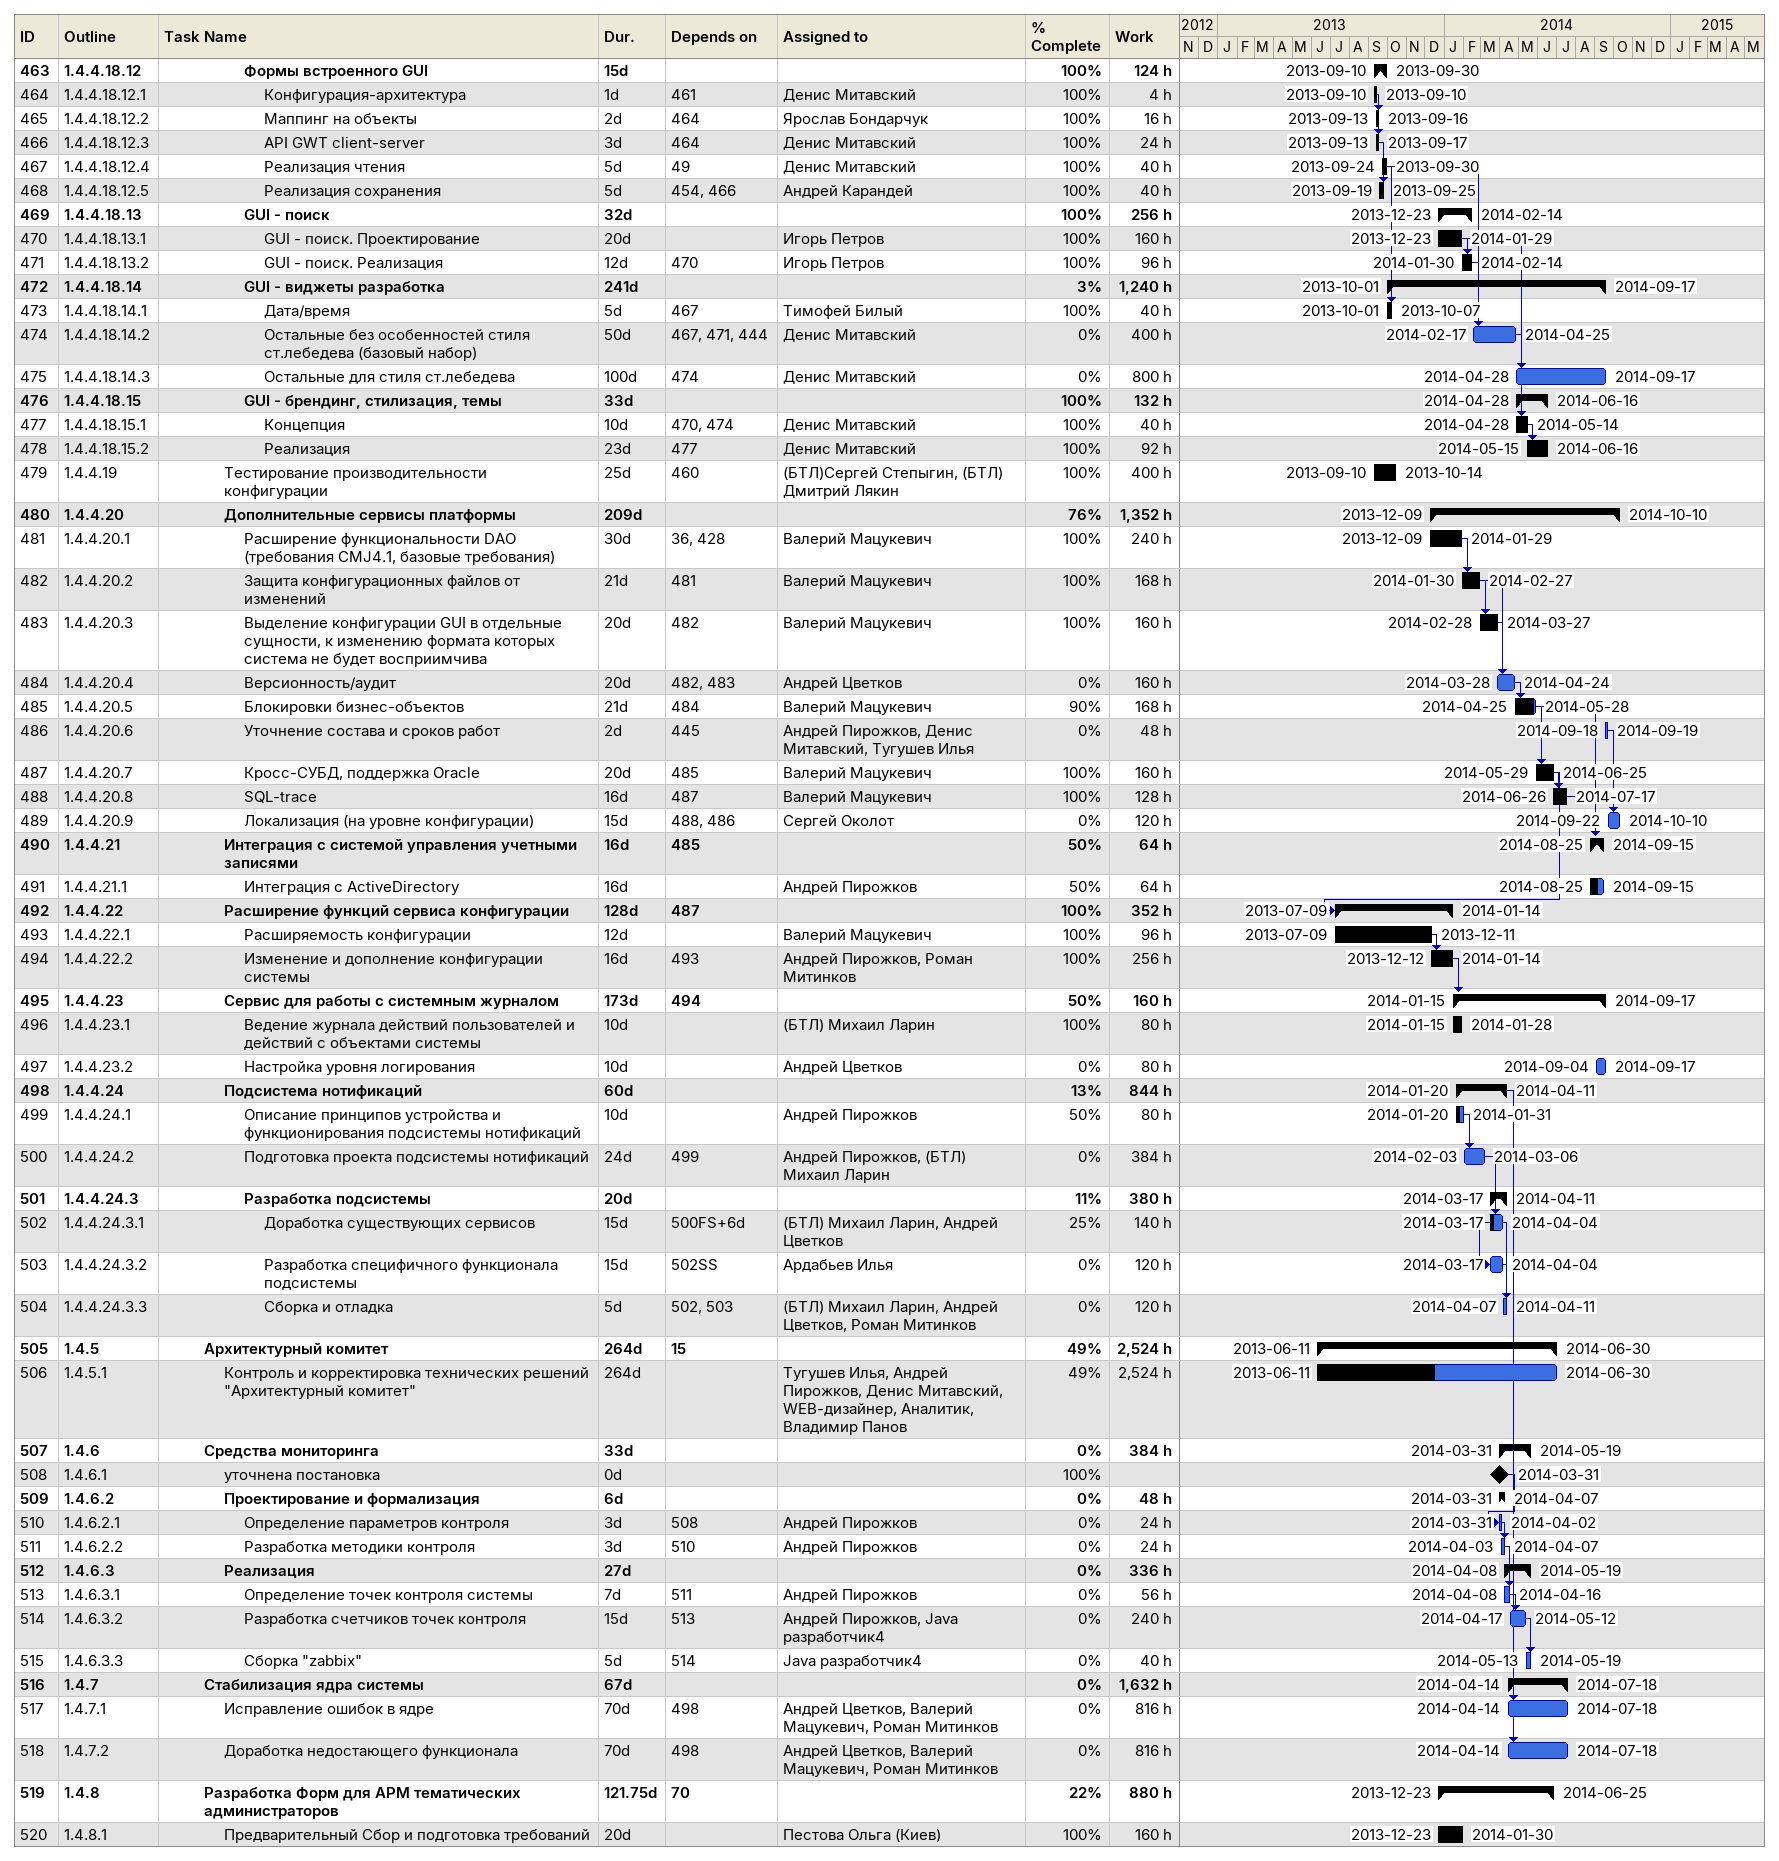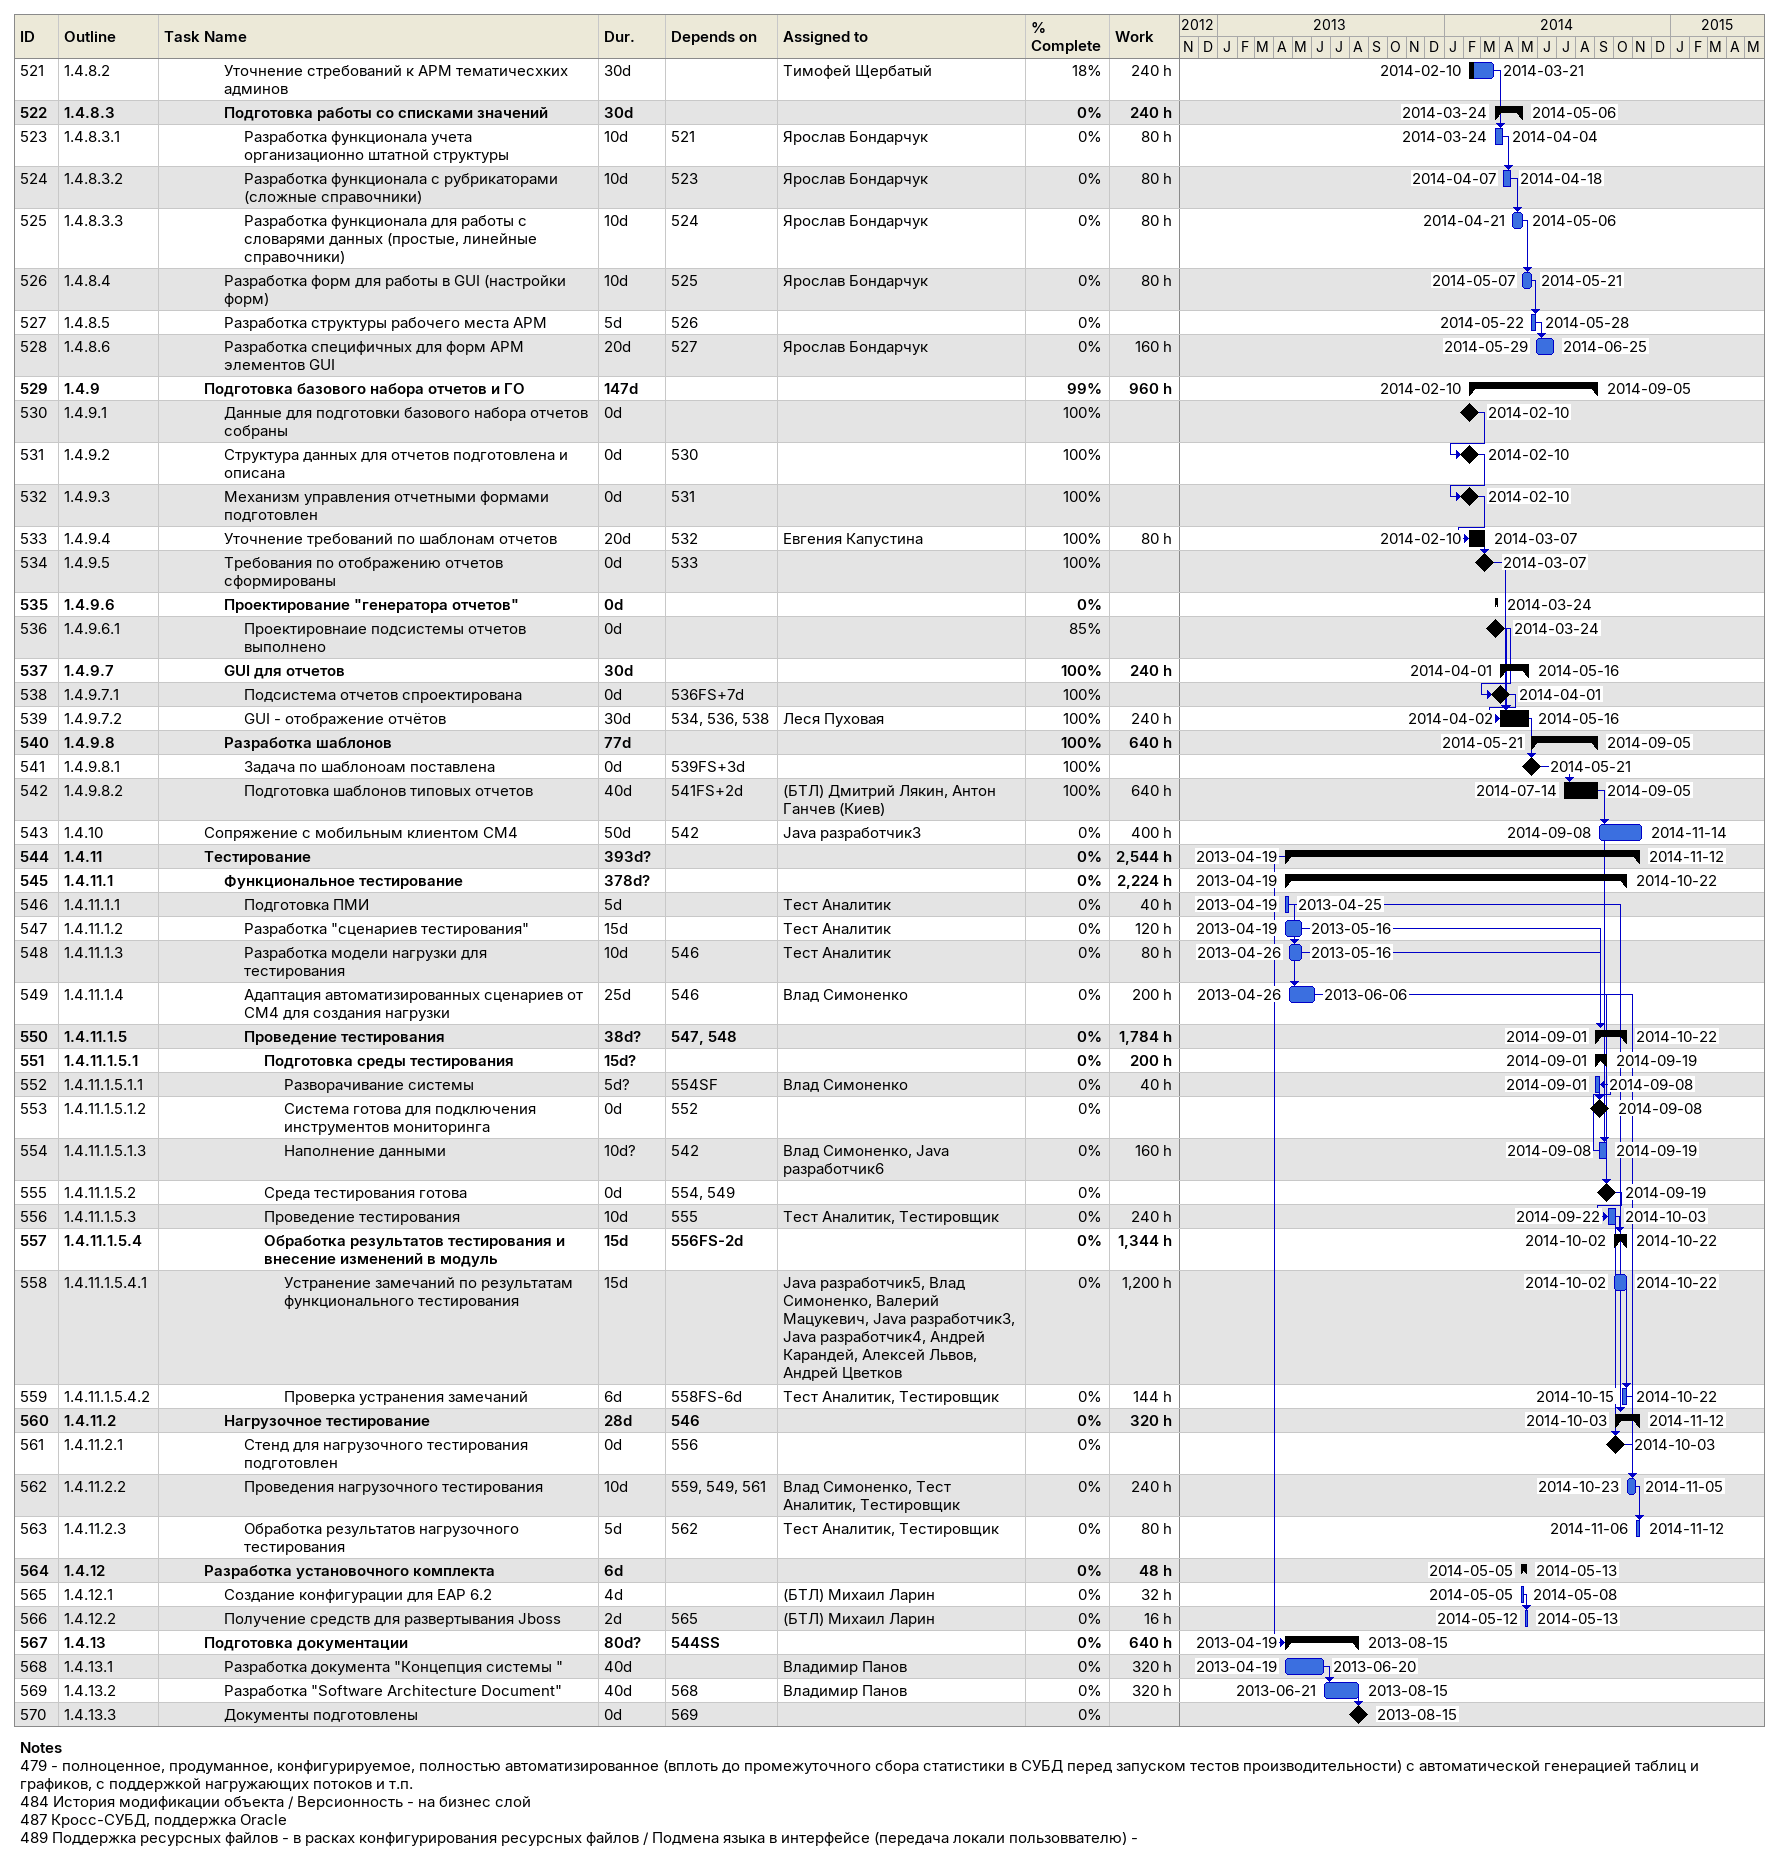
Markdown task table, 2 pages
| ID | WBS | Task | Duration | Start | Finish | Predecessors | Resources | % complete | Work (h) |
|---|---|---|---|---|---|---|---|---|---|
| 463 | 1.4.4.18.12 | **Формы встроенного GUI** | 15d | 2013-09-10 | 2013-09-30 |  |  | 100 | 124 |
| 464 | 1.4.4.18.12.1 | Конфигурация-архитектура | 1d | 2013-09-10 | 2013-09-10 | 461 | Денис Митавский | 100 | 4 |
| 465 | 1.4.4.18.12.2 | Маппинг на объекты | 2d | 2013-09-13 | 2013-09-16 | 464 | Ярослав Бондарчук | 100 | 16 |
| 466 | 1.4.4.18.12.3 | API GWT client-server | 3d | 2013-09-13 | 2013-09-17 | 464 | Денис Митавский | 100 | 24 |
| 467 | 1.4.4.18.12.4 | Реализация чтения | 5d | 2013-09-24 | 2013-09-30 | 49 | Денис Митавский | 100 | 40 |
| 468 | 1.4.4.18.12.5 | Реализация сохранения | 5d | 2013-09-19 | 2013-09-25 | 454, 466 | Андрей Карандей | 100 | 40 |
| 469 | 1.4.4.18.13 | **GUI - поиск** | 32d | 2013-12-23 | 2014-02-14 |  |  | 100 | 256 |
| 470 | 1.4.4.18.13.1 | GUI - поиск. Проектирование | 20d | 2013-12-23 | 2014-01-29 |  | Игорь Петров | 100 | 160 |
| 471 | 1.4.4.18.13.2 | GUI - поиск. Реализация | 12d | 2014-01-30 | 2014-02-14 | 470 | Игорь Петров | 100 | 96 |
| 472 | 1.4.4.18.14 | **GUI - виджеты разработка** | 241d | 2013-10-01 | 2014-09-17 |  |  | 3 | 1240 |
| 473 | 1.4.4.18.14.1 | Дата/время | 5d | 2013-10-01 | 2013-10-07 | 467 | Тимофей Билый | 100 | 40 |
| 474 | 1.4.4.18.14.2 | Остальные без особенностей стиля ст.лебедева (базовый набор) | 50d | 2014-02-17 | 2014-04-25 | 467, 471, 444 | Денис Митавский | 0 | 400 |
| 475 | 1.4.4.18.14.3 | Остальные для стиля ст.лебедева | 100d | 2014-04-28 | 2014-09-17 | 474 | Денис Митавский | 0 | 800 |
| 476 | 1.4.4.18.15 | **GUI - брендинг, стилизация, темы** | 33d | 2014-04-28 | 2014-06-16 |  |  | 100 | 132 |
| 477 | 1.4.4.18.15.1 | Концепция | 10d | 2014-04-28 | 2014-05-14 | 470, 474 | Денис Митавский | 100 | 40 |
| 478 | 1.4.4.18.15.2 | Реализация | 23d | 2014-05-15 | 2014-06-16 | 477 | Денис Митавский | 100 | 92 |
| 479 | 1.4.4.19 | Тестирование производительности конфигурации | 25d | 2013-09-10 | 2013-10-14 | 460 | (БТЛ)Сергей Степыгин, (БТЛ) Дмитрий Лякин | 100 | 400 |
| 480 | 1.4.4.20 | **Дополнительные сервисы платформы** | 209d | 2013-12-09 | 2014-10-10 |  |  | 76 | 1352 |
| 481 | 1.4.4.20.1 | Расширение функциональности DAO (требования CMJ4.1, базовые требования) | 30d | 2013-12-09 | 2014-01-29 | 36, 428 | Валерий Мацукевич | 100 | 240 |
| 482 | 1.4.4.20.2 | Защита конфигурационных файлов от изменений | 21d | 2014-01-30 | 2014-02-27 | 481 | Валерий Мацукевич | 100 | 168 |
| 483 | 1.4.4.20.3 | Выделение конфигурации GUI в отдельные сущности, к изменению формата которых система не будет восприимчива | 20d | 2014-02-28 | 2014-03-27 | 482 | Валерий Мацукевич | 100 | 160 |
| 484 | 1.4.4.20.4 | Версионность/аудит | 20d | 2014-03-28 | 2014-04-24 | 482, 483 | Андрей Цветков | 0 | 160 |
| 485 | 1.4.4.20.5 | Блокировки бизнес-объектов | 21d | 2014-04-25 | 2014-05-28 | 484 | Валерий Мацукевич | 90 | 168 |
| 486 | 1.4.4.20.6 | Уточнение состава и сроков работ | 2d | 2014-09-18 | 2014-09-19 | 445 | Андрей Пирожков, Денис Митавский, Тугушев Илья | 0 | 48 |
| 487 | 1.4.4.20.7 | Кросс-СУБД, поддержка Oracle | 20d | 2014-05-29 | 2014-06-25 | 485 | Валерий Мацукевич | 100 | 160 |
| 488 | 1.4.4.20.8 | SQL-trace | 16d | 2014-06-26 | 2014-07-17 | 487 | Валерий Мацукевич | 100 | 128 |
| 489 | 1.4.4.20.9 | Локализация (на уровне конфигурации) | 15d | 2014-09-22 | 2014-10-10 | 488, 486 | Сергей Околот | 0 | 120 |
| 490 | 1.4.4.21 | **Интеграция с системой управления учетными записями** | 16d | 2014-08-25 | 2014-09-15 | 485 |  | 50 | 64 |
| 491 | 1.4.4.21.1 | Интеграция с ActiveDirectory | 16d | 2014-08-25 | 2014-09-15 |  | Андрей Пирожков | 50 | 64 |
| 492 | 1.4.4.22 | **Расширение функций сервиса конфигурации** | 128d | 2013-07-09 | 2014-01-14 | 487 |  | 100 | 352 |
| 493 | 1.4.4.22.1 | Расширяемость конфигурации | 12d | 2013-07-09 | 2013-12-11 |  | Валерий Мацукевич | 100 | 96 |
| 494 | 1.4.4.22.2 | Изменение и дополнение конфигурации системы | 16d | 2013-12-12 | 2014-01-14 | 493 | Андрей Пирожков, Роман Митинков | 100 | 256 |
| 495 | 1.4.4.23 | **Сервис для работы с системным журналом** | 173d | 2014-01-15 | 2014-09-17 | 494 |  | 50 | 160 |
| 496 | 1.4.4.23.1 | Ведение журнала действий пользователей и действий с объектами системы | 10d | 2014-01-15 | 2014-01-28 |  | (БТЛ) Михаил Ларин | 100 | 80 |
| 497 | 1.4.4.23.2 | Настройка уровня логирования | 10d | 2014-09-04 | 2014-09-17 |  | Андрей Цветков | 0 | 80 |
| 498 | 1.4.4.24 | **Подсистема нотификаций** | 60d | 2014-01-20 | 2014-04-11 |  |  | 13 | 844 |
| 499 | 1.4.4.24.1 | Описание принципов устройства и функционирования подсистемы нотификаций | 10d | 2014-01-20 | 2014-01-31 |  | Андрей Пирожков | 50 | 80 |
| 500 | 1.4.4.24.2 | Подготовка проекта подсистемы нотификаций | 24d | 2014-02-03 | 2014-03-06 | 499 | Андрей Пирожков, (БТЛ) Михаил Ларин | 0 | 384 |
| 501 | 1.4.4.24.3 | **Разработка подсистемы** | 20d | 2014-03-17 | 2014-04-11 |  |  | 11 | 380 |
| 502 | 1.4.4.24.3.1 | Доработка существующих сервисов | 15d | 2014-03-17 | 2014-04-04 | 500FS+6d | (БТЛ) Михаил Ларин, Андрей Цветков | 25 | 140 |
| 503 | 1.4.4.24.3.2 | Разработка специфичного функционала подсистемы | 15d | 2014-03-17 | 2014-04-04 | 502SS | Ардабьев Илья | 0 | 120 |
| 504 | 1.4.4.24.3.3 | Сборка и отладка | 5d | 2014-04-07 | 2014-04-11 | 502, 503 | (БТЛ) Михаил Ларин, Андрей Цветков, Роман Митинков | 0 | 120 |
| 505 | 1.4.5 | **Архитектурный комитет** | 264d | 2013-06-11 | 2014-06-30 | 15 |  | 49 | 2524 |
| 506 | 1.4.5.1 | Контроль и корректировка технических решений "Архитектурный комитет" | 264d | 2013-06-11 | 2014-06-30 |  | Тугушев Илья, Андрей Пирожков, Денис Митавский, WEB-дизайнер, Аналитик, Владимир Панов | 49 | 2524 |
| 507 | 1.4.6 | **Средства мониторинга** | 33d | 2014-03-31 | 2014-05-19 |  |  | 0 | 384 |
| 508 | 1.4.6.1 | уточнена постановка | 0d | 2014-03-31 | 2014-03-31 |  |  | 100 |  |
| 509 | 1.4.6.2 | **Проектирование и формализация** | 6d | 2014-03-31 | 2014-04-07 |  |  | 0 | 48 |
| 510 | 1.4.6.2.1 | Определение параметров контроля | 3d | 2014-03-31 | 2014-04-02 | 508 | Андрей Пирожков | 0 | 24 |
| 511 | 1.4.6.2.2 | Разработка методики контроля | 3d | 2014-04-03 | 2014-04-07 | 510 | Андрей Пирожков | 0 | 24 |
| 512 | 1.4.6.3 | **Реализация** | 27d | 2014-04-08 | 2014-05-19 |  |  | 0 | 336 |
| 513 | 1.4.6.3.1 | Определение точек контроля системы | 7d | 2014-04-08 | 2014-04-16 | 511 | Андрей Пирожков | 0 | 56 |
| 514 | 1.4.6.3.2 | Разработка счетчиков точек контроля | 15d | 2014-04-17 | 2014-05-12 | 513 | Андрей Пирожков, Java разработчик4 | 0 | 240 |
| 515 | 1.4.6.3.3 | Сборка "zabbix" | 5d | 2014-05-13 | 2014-05-19 | 514 | Java разработчик4 | 0 | 40 |
| 516 | 1.4.7 | **Стабилизация ядра системы** | 67d | 2014-04-14 | 2014-07-18 |  |  | 0 | 1632 |
| 517 | 1.4.7.1 | Исправление ошибок в ядре | 70d | 2014-04-14 | 2014-07-18 | 498 | Андрей Цветков, Валерий Мацукевич, Роман Митинков | 0 | 816 |
| 518 | 1.4.7.2 | Доработка недостающего функционала | 70d | 2014-04-14 | 2014-07-18 | 498 | Андрей Цветков, Валерий Мацукевич, Роман Митинков | 0 | 816 |
| 519 | 1.4.8 | **Разработка Форм для АРМ тематических администраторов** | 121.75d | 2013-12-23 | 2014-06-25 | 70 |  | 22 | 880 |
| 520 | 1.4.8.1 | Предварительный Сбор и подготовка требований | 20d | 2013-12-23 | 2014-01-30 |  | Пестова Ольга (Киев) | 100 | 160 |
| 521 | 1.4.8.2 | Уточнение стребований к АРМ тематичесхких админов | 30d | 2014-02-10 | 2014-03-21 |  | Тимофей Щербатый | 18 | 240 |
| 522 | 1.4.8.3 | **Подготовка работы со списками значений** | 30d | 2014-03-24 | 2014-05-06 |  |  | 0 | 240 |
| 523 | 1.4.8.3.1 | Разработка функционала учета организационно штатной структуры | 10d | 2014-03-24 | 2014-04-04 | 521 | Ярослав Бондарчук | 0 | 80 |
| 524 | 1.4.8.3.2 | Разработка функционала с рубрикаторами (сложные справочники) | 10d | 2014-04-07 | 2014-04-18 | 523 | Ярослав Бондарчук | 0 | 80 |
| 525 | 1.4.8.3.3 | Разработка функционала для работы с словарями данных (простые, линейные справочники) | 10d | 2014-04-21 | 2014-05-06 | 524 | Ярослав Бондарчук | 0 | 80 |
| 526 | 1.4.8.4 | Разработка форм для работы в GUI (настройки форм) | 10d | 2014-05-07 | 2014-05-21 | 525 | Ярослав Бондарчук | 0 | 80 |
| 527 | 1.4.8.5 | Разработка структуры рабочего места АРМ | 5d | 2014-05-22 | 2014-05-28 | 526 |  | 0 |  |
| 528 | 1.4.8.6 | Разработка специфичных для форм АРМ элементов GUI | 20d | 2014-05-29 | 2014-06-25 | 527 | Ярослав Бондарчук | 0 | 160 |
| 529 | 1.4.9 | **Подготовка базового набора отчетов и ГО** | 147d | 2014-02-10 | 2014-09-05 |  |  | 99 | 960 |
| 530 | 1.4.9.1 | Данные для подготовки базового набора отчетов собраны | 0d | 2014-02-10 | 2014-02-10 |  |  | 100 |  |
| 531 | 1.4.9.2 | Структура данных для отчетов подготовлена и описана | 0d | 2014-02-10 | 2014-02-10 | 530 |  | 100 |  |
| 532 | 1.4.9.3 | Механизм управления отчетными формами подготовлен | 0d | 2014-02-10 | 2014-02-10 | 531 |  | 100 |  |
| 533 | 1.4.9.4 | Уточнение требований по шаблонам отчетов | 20d | 2014-02-10 | 2014-03-07 | 532 | Евгения Капустина | 100 | 80 |
| 534 | 1.4.9.5 | Требования по отображению отчетов сформированы | 0d | 2014-03-07 | 2014-03-07 | 533 |  | 100 |  |
| 535 | 1.4.9.6 | **Проектирование "генератора отчетов"** | 0d | 2014-03-24 | 2014-03-24 |  |  | 0 |  |
| 536 | 1.4.9.6.1 | Проектировнаие подсистемы отчетов выполнено | 0d | 2014-03-24 | 2014-03-24 |  |  | 85 |  |
| 537 | 1.4.9.7 | **GUI для отчетов** | 30d | 2014-04-01 | 2014-05-16 |  |  | 100 | 240 |
| 538 | 1.4.9.7.1 | Подсистема отчетов спроектирована | 0d | 2014-04-01 | 2014-04-01 | 536FS+7d |  | 100 |  |
| 539 | 1.4.9.7.2 | GUI - отображение отчётов | 30d | 2014-04-02 | 2014-05-16 | 534, 536, 538 | Леся Пуховая | 100 | 240 |
| 540 | 1.4.9.8 | **Разработка шаблонов** | 77d | 2014-05-21 | 2014-09-05 |  |  | 100 | 640 |
| 541 | 1.4.9.8.1 | Задача по шаблоноам поставлена | 0d | 2014-05-21 | 2014-05-21 | 539FS+3d |  | 100 |  |
| 542 | 1.4.9.8.2 | Подготовка шаблонов типовых отчетов | 40d | 2014-07-14 | 2014-09-05 | 541FS+2d | (БТЛ) Дмитрий Лякин, Антон Ганчев (Киев) | 100 | 640 |
| 543 | 1.4.10 | Сопряжение с мобильным клиентом СМ4 | 50d | 2014-09-08 | 2014-11-14 | 542 | Java разработчик3 | 0 | 400 |
| 544 | 1.4.11 | **Тестирование** | 393d? | 2013-04-19 | 2014-11-12 |  |  | 0 | 2544 |
| 545 | 1.4.11.1 | **Функциональное тестирование** | 378d? | 2013-04-19 | 2014-10-22 |  |  | 0 | 2224 |
| 546 | 1.4.11.1.1 | Подготовка ПМИ | 5d | 2013-04-19 | 2013-04-25 |  | Тест Аналитик | 0 | 40 |
| 547 | 1.4.11.1.2 | Разработка "сценариев тестирования" | 15d | 2013-04-19 | 2013-05-16 |  | Тест Аналитик | 0 | 120 |
| 548 | 1.4.11.1.3 | Разработка модели нагрузки для тестирования | 10d | 2013-04-26 | 2013-05-16 | 546 | Тест Аналитик | 0 | 80 |
| 549 | 1.4.11.1.4 | Адаптация автоматизированных сценариев от СМ4 для создания нагрузки | 25d | 2013-04-26 | 2013-06-06 | 546 | Влад Симоненко | 0 | 200 |
| 550 | 1.4.11.1.5 | **Проведение тестирования** | 38d? | 2014-09-01 | 2014-10-22 | 547, 548 |  | 0 | 1784 |
| 551 | 1.4.11.1.5.1 | **Подготовка среды тестирования** | 15d? | 2014-09-01 | 2014-09-19 |  |  | 0 | 200 |
| 552 | 1.4.11.1.5.1.1 | Разворачивание системы | 5d? | 2014-09-01 | 2014-09-08 | 554SF | Влад Симоненко | 0 | 40 |
| 553 | 1.4.11.1.5.1.2 | Система готова для подключения инструментов мониторинга | 0d | 2014-09-08 | 2014-09-08 | 552 |  | 0 |  |
| 554 | 1.4.11.1.5.1.3 | Наполнение данными | 10d? | 2014-09-08 | 2014-09-19 | 542 | Влад Симоненко, Java разработчик6 | 0 | 160 |
| 555 | 1.4.11.1.5.2 | Среда тестирования готова | 0d | 2014-09-19 | 2014-09-19 | 554, 549 |  | 0 |  |
| 556 | 1.4.11.1.5.3 | Проведение тестирования | 10d | 2014-09-22 | 2014-10-03 | 555 | Тест Аналитик, Тестировщик | 0 | 240 |
| 557 | 1.4.11.1.5.4 | **Обработка результатов тестирования и внесение изменений в модуль** | 15d | 2014-10-02 | 2014-10-22 | 556FS-2d |  | 0 | 1344 |
| 558 | 1.4.11.1.5.4.1 | Устранение замечаний по результатам функционального тестирования | 15d | 2014-10-02 | 2014-10-22 |  | Java разработчик5, Влад Симоненко, Валерий Мацукевич, Java разработчик3, Java разработчик4, Андрей Карандей, Алексей Львов, Андрей Цветков | 0 | 1200 |
| 559 | 1.4.11.1.5.4.2 | Проверка устранения замечаний | 6d | 2014-10-15 | 2014-10-22 | 558FS-6d | Тест Аналитик, Тестировщик | 0 | 144 |
| 560 | 1.4.11.2 | **Нагрузочное тестирование** | 28d | 2014-10-03 | 2014-11-12 | 546 |  | 0 | 320 |
| 561 | 1.4.11.2.1 | Стенд для нагрузочного тестирования подготовлен | 0d | 2014-10-03 | 2014-10-03 | 556 |  | 0 |  |
| 562 | 1.4.11.2.2 | Проведения нагрузочного тестирования | 10d | 2014-10-23 | 2014-11-05 | 559, 549, 561 | Влад Симоненко, Тест Аналитик, Тестировщик | 0 | 240 |
| 563 | 1.4.11.2.3 | Обработка результатов нагрузочного тестирования | 5d | 2014-11-06 | 2014-11-12 | 562 | Тест Аналитик, Тестировщик | 0 | 80 |
| 564 | 1.4.12 | **Разработка установочного комплекта** | 6d | 2014-05-05 | 2014-05-13 |  |  | 0 | 48 |
| 565 | 1.4.12.1 | Создание конфигурации для EAP 6.2 | 4d | 2014-05-05 | 2014-05-08 |  | (БТЛ) Михаил Ларин | 0 | 32 |
| 566 | 1.4.12.2 | Получение средств для развертывания Jboss | 2d | 2014-05-12 | 2014-05-13 | 565 | (БТЛ) Михаил Ларин | 0 | 16 |
| 567 | 1.4.13 | **Подготовка документации** | 80d? | 2013-04-19 | 2013-08-15 | 544SS |  | 0 | 640 |
| 568 | 1.4.13.1 | Разработка документа "Концепция системы " | 40d | 2013-04-19 | 2013-06-20 |  | Владимир Панов | 0 | 320 |
| 569 | 1.4.13.2 | Разработка "Software Architecture Document" | 40d | 2013-06-21 | 2013-08-15 | 568 | Владимир Панов | 0 | 320 |
| 570 | 1.4.13.3 | Документы подготовлены | 0d | 2013-08-15 | 2013-08-15 | 569 |  | 0 |  |

Notes
- 479: - полноценное, продуманное, конфигурируемое, полностью автоматизированное (вплоть до промежуточного сбора статистики в СУБД перед запуском тестов производительности) с автоматической генерацией таблиц и графиков, с поддержкой нагружающих потоков и т.п.
- 484: История модификации объекта / Версионность - на бизнес слой
- 487: Кросс-СУБД, поддержка Oracle
- 489: Поддержка ресурсных файлов - в расках конфигурирования ресурсных файлов / Подмена языка в интерфейсе (передача локали пользоввателю) -
